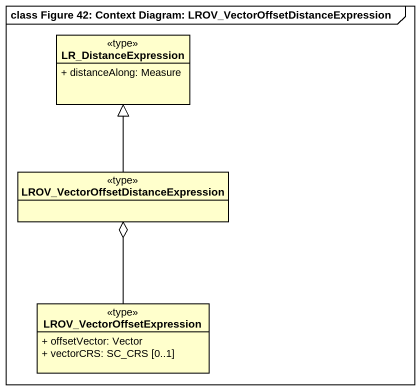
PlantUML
@startuml
mainframe class Figure 42: Context Diagram: LROV_VectorOffsetDistanceExpression
hide circle
hide empty members
skinparam classAttributeIconSize 0
class LR_DistanceExpression <<type>> {
  + distanceAlong: Measure
}
class "LROV_VectorOffsetDistanceExpression" as LROV_VectorOffsetDistanceExp <<type>>
class LROV_VectorOffsetExpression <<type>> {
  + offsetVector: Vector
  + vectorCRS: SC_CRS [0..1]
}
LROV_VectorOffsetDistanceExp -up-|> LR_DistanceExpression
LROV_VectorOffsetDistanceExp o-- LROV_VectorOffsetExpression
@enduml
